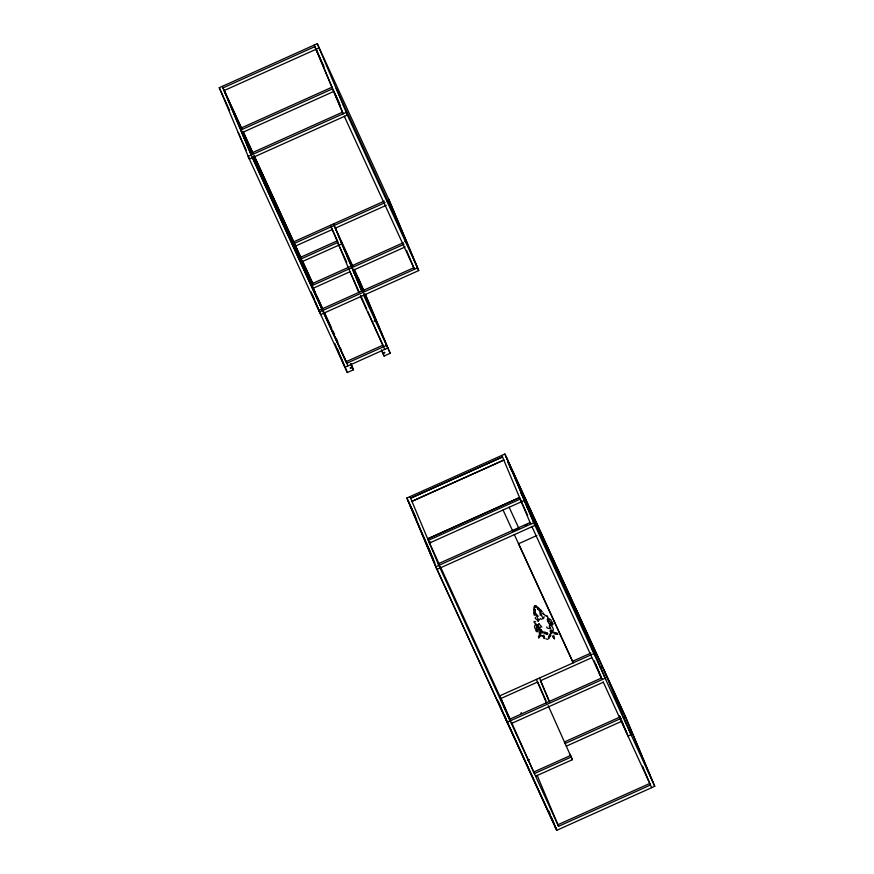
<?xml version="1.0" encoding="UTF-8"?>
<svg xmlns="http://www.w3.org/2000/svg" width="874" height="874" viewBox="0 0 874 874"><rect width="100%" height="100%" fill="white"/><g stroke="black" fill="none" stroke-linecap="round" stroke-linejoin="round"><path stroke-width="1.31" d="M549.855 628.188L549.866 627.335M554.509 638.741L553.723 635.398M540.296 615.362L539.75 611.035L537.488 608.785L537.892 607.386C542.12 609.626 539.903 615.449 543.584 618.486L544.098 616.705M536.133 606.119L536.057 607.605L536.133 606.119L538.198 607.791L537.488 608.785M535.762 607.179L534.353 607.19L534.473 606.021L534.964 606.709L535.194 605.693L536.155 606.381M547.113 633.191L546.403 633.989L543.999 633.377M557.12 633.475L556.41 634.273L554.007 633.661M535.205 607.43L534.145 607.015L534.014 609.67L535.227 609.801L535.358 613.002L538.176 616.312M551.56 633.289L550.74 631.793L551.243 632.405M541.552 633.005L540.733 631.509M537.871 625.445L539.083 623.916L538.023 625.26M537.652 626.243L538.002 627.685M535.664 621.731L534.112 621.392L534.101 622.299L535.587 623.883L534.451 626.756L536.428 631.705M539.881 634.633L540.777 632.142M549.888 634.917L550.784 632.426M540.93 634.764L539.291 637.179M550.937 635.048L548.894 638.173M539.619 634.371L538.504 636.578L538.766 637.856M549.626 634.655L548.511 636.862L548.774 638.14M539.313 636.742L538.985 637.266L539.629 636.807M520.817 713.173L521.505 712.736M538.439 620.715L540.449 618.574M538.887 637.889L539.466 637.146L538.723 636.96M549.451 626.724L549.265 625.587M544.382 637.659L543.792 637.867M554.367 637.954L553.777 638.162M535.347 617.405L535.336 618.464L538.133 620.726M539.061 623.927L541.825 627.051M537.532 620.911L538.406 620.802M550.423 630.886L551.166 630.558M540.416 630.613L541.159 630.274M317.284 43.7L347.371 115.062L249.352 159.068L219.254 87.717L317.284 43.7L389.848 201.828L418.744 270.547L320.714 314.564L315.394 301.901M319.141 47.895L224.192 90.535L240.219 128.686M240.044 128.511L331.945 87.247M250.554 153.496L342.444 112.233M291.643 242.743L384.341 201.118M294.341 243.387L384.997 202.681M387.258 201.665L389.301 200.758M295.554 246.031L332.306 229.523M386.21 205.324L335.376 228.147L351.392 266.253M300.252 257.448L337.003 240.94M302.12 261.643L341.942 243.77M311.417 283.995L403.307 242.732M312.073 285.558L403.963 244.294M405.175 246.938L353.096 270.317L361.912 291.282M413.806 267.728L318.857 310.368L319.513 311.931L417.532 267.914L388.646 199.196M374.039 321.304L376.082 320.387L363.748 293.522M367.845 311.559L382.867 345.197L346.104 361.694L346.76 363.256L386.581 345.383M350.835 363.77L352.408 367.517L350.452 368.402L350.212 367.867L352.167 366.993L351.042 364.524M418.744 270.547L346.17 112.418L248.15 156.435L347.328 372.543L353.457 369.789L350.835 363.54M381.665 350.769L382.757 353.14L384.593 352.309L384.833 352.845L382.998 353.664L384.09 356.035L390.208 353.282L365.529 294.56M406.88 498.038L504.899 454.021L625.85 717.565L654.746 786.283L556.716 830.3L435.765 566.756L406.88 498.038L414.877 515.463M410.059 505.358L430.587 552.587M426.064 542.732L433.165 558.868M429.538 543.027L524.487 500.387L594.648 653.239L592.605 654.156M438.169 563.817L530.07 522.554M517.627 528.901L512.721 531.097L503.053 510.012M524.979 525.602L527.426 524.498M435.765 566.756L533.785 522.739L504.899 454.021M518.533 543.748L536.909 535.5M514.305 534.549L573.202 662.874L572.546 661.312L590.922 653.053M591.578 654.615L499.688 695.879L510.197 720.875M509.706 719.477L500.9 698.512L537.652 682.015L545.999 700.697M591.556 657.816L540.471 680.748L549.287 701.713M600.274 667.332L602.317 666.414L506.767 458.216M509.531 719.313L601.432 678.049M507.128 722.252L605.147 678.235M504.298 714.582L507.685 723.322L498.18 700.959M511.399 723.508L603.3 682.244M564.462 741.95L620.343 716.866M527.525 760.391L529.404 759.55M565.117 743.512L620.999 718.428M623.26 717.412L625.303 716.494L603.53 669.058M566.319 746.156L622.201 721.061M569.957 754.262L571.137 757.07L534.385 773.577L533.73 772.015L570.482 755.518L572.35 759.714L535.598 776.221M557.918 824.728L649.808 783.465M409.939 496.661L438.824 565.38L558.573 826.291L650.464 785.027L642.532 766.137M556.716 830.3L551.461 817.332M541.399 619.218L543.399 618.486M556.41 634.043L557.186 633.879L556.574 633.77M540.471 629.706L541.137 629.651M546.611 616.268L546.938 615.635L547.911 617.131L547.288 619.699C547.397 623.632 553.471 625.598 553.351 630.187L552.007 632M540.482 628.013C540.547 625.992 537.455 627.816 539.542 628.286M549.364 628.657L547.135 628.024L546.676 626.898M556.782 634.142L557.71 634.218M546.774 633.869L547.703 633.934M554.575 632.437L556.978 633.06L557.765 634.098M544.568 632.153L546.971 632.776L547.758 633.814M545.9 638.861L548.031 639.331M548.927 637.321L548.73 637.244M542.776 613.657L546.523 616.214M551.833 632.142L551.625 631.268L554.586 632.809M541.672 631.17L544.578 632.525M547.692 618.442L550.642 619.491L553.198 624.167M543.191 636.316L540.875 635.78L539.433 633.661L538.155 627.379M538.308 620.846C538.428 616.104 532.681 613.832 533.883 609.189L535.227 609.801M552.259 632.973L552.106 631.836M548.785 619.218L549.538 619.655M542.251 632.689L542.109 631.552M404.891 241.497L407.022 242.928L336.217 88.503M544.436 638.479L542.437 635.693M554.378 638.796L552.39 635.999M552.095 624.604L549.626 621.228M548.14 619.994L549.375 621.501M535.587 623.883L537.685 624.986L537.86 626.265M540.689 609.768L542.241 611.8M549.276 623.807L549.932 625.118M552.423 625.063L550.631 622.441M541.388 630.351L542.262 631.694M552.27 631.978L551.396 630.624M538.34 627.936L537.903 627.051M548.042 619.863L548.435 620.595M543.77 635.092L544.568 638.424M550.194 630.875C550.172 632.394 552.466 631.356 551.363 630.351M543.115 612.925L543.726 614.182M535.194 605.693L535.948 607.288M508.275 462.739L520.161 488.621M521.286 491.09L523.548 496.017M524.684 498.486L529.775 509.586M530.911 512.044L533.173 516.982M534.298 519.44L539.389 530.54M540.525 532.998L542.787 537.936M545.616 544.098L549.014 551.494M550.139 553.963L552.401 558.89M555.23 565.052L558.628 572.448M559.764 574.917L562.026 579.844M564.855 586.006L568.242 593.402M569.378 595.871L571.64 600.799M574.469 606.96L577.867 614.356M593.992 651.676L520.838 492.739M524.029 500.223L529.688 512.546M530.824 515.015L531.949 517.484M591.927 648.147L593.621 651.851L592.048 648.093M533.785 522.739L654.746 786.283M324.003 66.533L314.869 46.639L222.979 87.903L241.727 128.751M333.715 91.115L339.374 103.438M340.598 106.235L332.601 88.809L240.711 130.073L251.537 153.66M527.688 515.409L520.216 499.13L428.326 540.394L439.152 563.981M344.225 116.1L414.462 269.29L406.552 250.467M531.84 526.421L602.088 679.611L594.178 660.788M603.202 681.906L651.676 787.66M509.171 507.27L518.85 528.344M518.446 543.431L572.546 661.312M334.163 225.514L352.746 266.002M354.407 269.487L363.955 290.813M341.286 242.207L352.495 266.625M353.609 269.072L363.704 291.053M352.998 269.979L362.623 291.075M363.508 294.964L390.208 353.282M331.104 226.89L337.91 241.737M346.727 262.244L337.67 242.502L300.907 259.01L312.204 283.624M360.449 296.341L384.735 349.392M352.408 367.517L353.457 369.789M224.094 90.208L241.639 128.423M243.333 132.116L252.947 153.07M254.083 155.539L293.686 241.825L322.572 310.554M295.456 245.681L301.06 257.896M302.186 260.343L312.826 283.547M242.863 131.22L253.045 153.409M254.17 155.867L300.59 257.022M302.273 260.681L312.925 283.886M302.022 261.304L312.105 283.285M253.143 157.036L314.793 291.49M317.054 296.417L322.703 308.73M324.964 313.646L331.738 328.427M332.874 330.885L334.567 334.578M440.288 566.45L502.408 701.811M252.324 157.364L321.916 308.992M323.686 312.848L346.104 361.694L323.85 311.865M347.972 365.9L251.209 155.059L222.324 86.34M219.254 87.717L229.611 110.397M408.748 502.233L416.669 519.495M238.198 132.52L246.206 150.109M426.468 544.404L434.957 562.889M507.925 723.213L554.531 824.75M556.312 828.628L554.859 826.105L556.061 828.738M436.323 567.827L554.291 824.859M551.013 632.732L551.407 633.595M542.186 631.924L542.579 632.787M548.227 705.679L572.35 759.714M358.941 291.621L350.037 271.694L313.274 288.202L322.735 309.374M360.612 295.357L366.73 309.068M500.9 698.512L510.667 720.296M511.465 722.186L533.73 772.015M549.67 626.461L550.948 629.356M539.203 628.275L540.176 630.482M625.303 716.494L652.878 782.088M602.317 666.414L631.104 734.652L628.045 736.028L622.321 722.416M576.261 609.506L605.704 679.306M579.965 619.36L585.744 633.104M586.793 635.606L588.366 639.353M589.415 641.855L590.999 645.602M619.721 716.221L620.759 718.701M619.546 716.068L621.108 719.772M622.146 722.252L626.833 733.395M595.904 664.655L601.607 678.213M506.112 456.654L534.997 525.372L436.978 569.389L408.092 500.671M508.231 462.761L511.388 470.256M501.84 455.398L530.726 524.116M316.082 49.272L332.12 87.422M343.143 113.642L333.813 91.442L241.912 132.706L250.729 153.671M314.214 45.077L343.1 113.795M539.509 678.006L549.528 701.604M536.45 679.371L546.468 702.969M358.351 278.216L363.77 291.108M364.917 293.839L387.794 348.016L344.913 367.266L334.753 343.34M333.507 223.952L361.738 291.108M382.867 345.197L383.522 346.76M330.438 225.328L358.843 292.659M381.457 349.786L384.09 356.035M537.106 775.216L558.573 826.291M548.861 811.138L550.412 814.852M430.084 541.935L430.576 543.082M336.261 338.271L337.812 341.963M340.401 348.125L341.439 350.594M344.028 356.756L345.066 359.214M337.353 348.802L338.926 352.55M339.975 355.052L347.328 372.543M312.805 295.74L314.367 299.432M311.078 291.872L318.333 309.134M536.407 625.085L536.702 625.86M550.806 632.634L550.336 631.104M540.329 630.82L540.798 632.35M536.669 628.712L537.51 631.76M536.767 627.161L536.428 625.249M533.763 612.871L534.276 615.372M536.418 627.161L536.614 628.319M537.226 629.706L537.412 631.192M430.379 542.634A2.873 2.48 -22.8 0 1 430.314 542.317A2.808 2.425 -22.8 0 0 430.478 542.863M549.67 636.338L548.992 637.55L549.67 636.338M544.491 637.08L544.305 637.823L543.945 636.512L544.491 637.08M502.495 456.96L410.594 498.224L502.495 456.96M503.806 460.085L411.916 501.348L503.806 460.085M519.56 497.568L427.67 538.832L519.56 497.568M547.179 633.595L545.824 633.289L547.179 633.595M554.105 638.206L553.362 637.059L554.105 638.206"/></g></svg>
